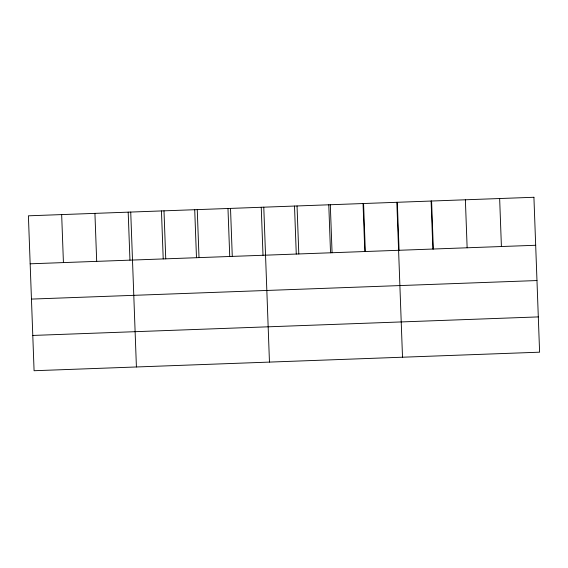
<?xml version="1.0" encoding="UTF-8"?>
<svg xmlns="http://www.w3.org/2000/svg" width="568" height="568" viewBox="0 0 568 568"><rect width="100%" height="100%" fill="white"/><g stroke="black" fill="none" stroke-linecap="round" stroke-linejoin="round"><path stroke-width="0.85" d="M30.161 263.808L535.681 245.269M31.453 299.087L536.973 280.549M32.788 335.439L538.308 316.909M499.648 198.53L501.409 246.526M465.377 199.787L467.137 247.783M431.588 201.029L433.349 249.025M431.105 201.044L432.866 249.04M397.316 202.286L399.077 250.282M396.833 202.3L402.513 357.215M363.57 203.521L365.33 251.517M363.051 203.543L364.805 251.539M330.306 204.743L332.067 252.739M328.78 204.799L330.533 252.796M297.043 205.964L298.803 253.953M294.508 206.056L296.269 254.052M263.779 207.178L269.459 362.093M261.244 207.277L263.005 255.266M230.516 208.399L232.276 256.395M227.981 208.491L229.742 256.488M197.252 209.62L199.013 257.616M194.718 209.713L196.478 257.709M163.996 210.842L165.749 258.838M161.454 210.934L163.215 258.93M130.732 212.063L136.412 366.971M128.191 212.155L129.951 260.144M94.927 213.369L96.688 261.365M61.663 214.59L63.424 262.586M533.92 197.274L28.4 215.812L34.08 370.726L539.6 352.188L533.92 197.274"/></g></svg>
